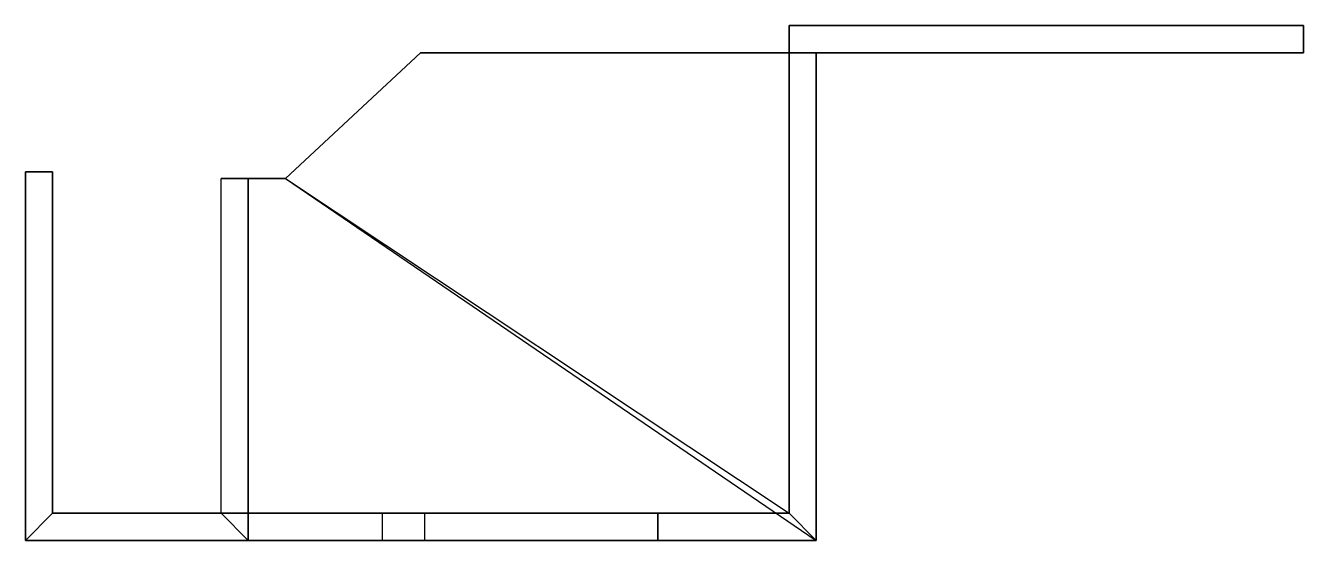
# Model space of a CAD drawing. Extents: x 0 to 294, y -19 to 0.
# Drawn here: x 0 to 47.2, y -19 to 0 of the extents above.
import ezdxf

# ---------------------------------------------------------------- set-up
doc = ezdxf.new("R2010")
doc.units = 0
doc.layers.add('ACESSORIOS', color=2, linetype='CONTINUOUS')

msp = doc.modelspace()

# ---------------------------------------------------------------- linework, layer by layer
at = {"layer": 'ACESSORIOS'}
for points in [[(28.2, -1, 181.8), (28.2, 0, 181.8), (47.2, 0, 181.8), (47.2, -1, 181.8)], [(28.2, -1, 0), (28.2, 0), (47.2, 0), (47.2, -1, 0)], [(47.2, 0), (28.2, 0), (28.2, 0, 181.8), (47.2, 0, 181.8)], [(28.2, -1, 181.8), (28.2, 0, 181.8), (28.2, 0), (28.2, -1, 0)], [(28.2, 0, 181.8), (28.2, -1, 181.8), (47.2, -1, 181.8), (47.2, 0, 181.8)], [(47.2, -1, 181.8), (47.2, 0, 181.8), (47.2, 0), (47.2, -1, 0)], [(14.587, -1, 183), (9.6, -5.64, 183), (9.6, -5.64, 182), (14.587, -1, 182)], [(14.587, -1, 183), (9.6, -5.64, 183), (29.2, -19, 183), (29.2, -1, 183)], [(28.2, -18, 182), (28.2, -1, 182), (14.587, -1, 182), (9.6, -5.64, 182)], [(29.2, -1, 183), (14.587, -1, 183), (14.587, -1, 182), (28.2, -1, 182)], [(29.2, -0.997, 0), (29.2, -19, 0), (28.2, -18, 0), (28.2, -1, 0)], [(28.2, -1, 181.8), (28.2, -1, 182), (29.2, -1, 183), (29.2, -1, 181.8)], [(28.2, -1, 0), (28.2, -1, 181.8), (47.2, -1, 181.8), (47.2, -1, 0)], [(28.2, -1, 0), (28.2, -18, 0), (28.2, -18, 182), (28.2, -1, 182)], [(29.2, -19, 0), (29.2, -0.997, 0), (29.2, -1, 183), (29.2, -19, 183)], [(1, -5.4, 175.777), (1, -18, 175.777), (0, -19, 174.777), (0, -5.4, 174.777)], [(0, -5.4, 174.777), (0, -19, 174.777), (0, -19, 22.2), (0, -5.4, 22.2)], [(0, -5.4, 22.2), (1, -5.4, 22.2), (1, -5.4, 175.777), (0, -5.4, 174.777)], [(1, -18, 22.2), (0, -19, 22.2), (0, -5.4, 22.2), (1, -5.4, 22.2)], [(1, -18, 22.2), (1, -5.4, 22.2), (1, -5.4, 175.777), (1, -18, 175.777)], [(9.6, -5.64, 182), (7.223, -5.64, 182), (8.223, -5.64, 183), (9.6, -5.64, 183)], [(8.223, -5.64, 183), (8.223, -19, 183), (7.223, -18, 182), (7.223, -5.64, 182)], [(7.223, -18, 182), (7.223, -5.64, 182), (9.6, -5.64, 182), (28.2, -18, 182)], [(29.2, -19, 183), (8.223, -19, 183), (8.223, -5.64, 183), (9.6, -5.64, 183)], [(0, -19, 174.777), (8.223, -19, 183), (7.223, -18, 182), (1, -18, 175.777)], [(13.17, -18, 22.2), (13.17, -19, 22.2), (0, -19, 22.2), (1, -18, 22.2)], [(28.2, -18, 0), (28.2, -18, 182), (7.223, -18, 182), (1, -18, 175.777)], [(1, -18, 175.777), (28.2, -18, 0), (23.35, -18, 1.577), (13.17, -18, 22.2)], [(13.17, -18, 22.2), (1, -18, 22.2), (1, -18, 175.777)], [(13.17, -19, 22.2), (14.753, -19, 12.026), (14.753, -18, 12.026), (13.17, -18, 22.2)], [(13.17, -18, 22.2), (23.35, -18, 1.577), (14.753, -18, 12.026)], [(14.753, -18, 12.026), (23.35, -18, 1.577), (23.35, -19, 1.577), (14.753, -19, 12.026)], [(23.35, -19, 1.577), (23.35, -19, 0), (23.35, -18, 0), (23.35, -18, 1.577)], [(23.35, -18, 0), (28.2, -18, 0), (29.2, -19, 0), (23.35, -19, 0)], [(23.35, -18, 1.577), (23.35, -18, 0), (28.2, -18, 0)], [(13.17, -19, 22.2), (0, -19, 22.2), (0, -19, 174.777), (8.223, -19, 183)], [(23.35, -19, 1.577), (8.223, -19, 183), (13.17, -19, 22.2), (14.753, -19, 12.026)], [(23.35, -19, 1.577), (23.35, -19, 0), (29.2, -19, 0)]]:
    msp.add_3dface(points, dxfattribs=at)
at = {"layer": 'ACESSORIOS', "invisible_edges": 4}
msp.add_3dface([(8.223, -19, 183), (29.2, -19, 183), (29.2, -19, 0), (23.35, -19, 1.577)], dxfattribs=at)

doc.saveas('drawing.dxf')
